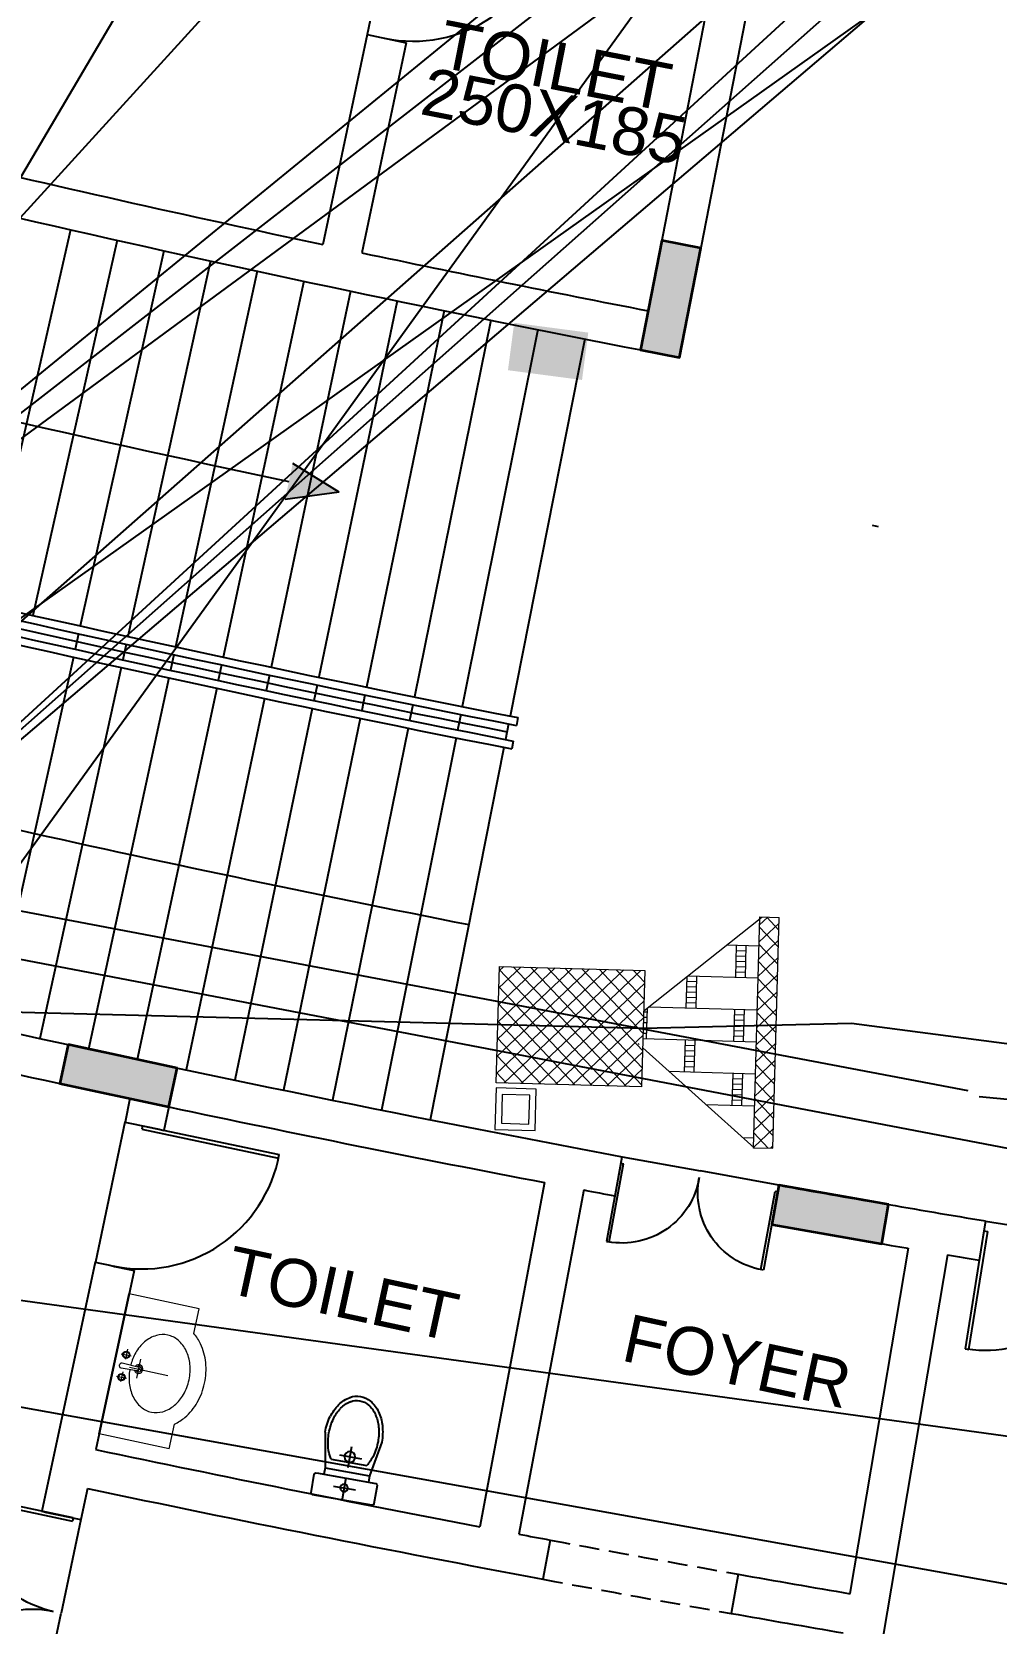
# Model space of a CAD drawing. Header units: inches. Extents: x -221585 to 401252, y -284294 to 332380.
# Drawn here: x 154232 to 154837, y 39061 to 40061 of the extents above; entities that cross this region are included whole.
import ezdxf

# ---------------------------------------------------------------- set-up
doc = ezdxf.new("R2010")
doc.units = ezdxf.units.IN
doc.header["$MEASUREMENT"] = 0
doc.linetypes.add('HIDDEN2', pattern=[0.1875, 0.125, -0.0625])
for name, color, linetype, lineweight in [('A-SEC-TXT', 3, 'Continuous', 0), ('A-WALL', 1, 'Continuous', 9), ('column fa 25', 3, 'Continuous', 35), ('FURN', 56, 'Continuous', 0), ('text', 72, 'HIDDEN2', 5)]:
    doc.layers.add(name, color=color, linetype=linetype, lineweight=lineweight)
doc.layers.add('AC-GRND-PATT', color=251, linetype='Continuous')
doc.layers.add('LINE2', color=2, linetype='Continuous')
doc.styles.add('DIM', font='arial.ttf')
pattern_1 = [(135, (-206628.523, -439172.145), (31.0767903, 31.0767903), []), (45, (-206628.523, -439172.145), (31.0767903, -31.0767903), [])]

# ---------------------------------------------------------------- blocks, each defined once
blk = doc.blocks.new('RYTRTRTRTRT')
at = {"color": 1}
for p, q in [((42.5178, 61.1535), (42.5178, 61.7535)), ((42.5178, 61.7535), (42.5378, 61.7535)), ((42.5378, 61.7535), (42.5378, 61.1535)), ((43.7178, 61.7535), (43.6978, 61.7535)), ((43.6978, 61.7535), (43.6978, 61.1535)), ((43.7178, 61.1535), (43.7178, 61.7535)), ((42.5178, 61.1535), (42.5378, 61.1535)), ((42.5178, 61.1035), (43.1178, 61.1035)), ((43.7178, 61.1035), (43.1178, 61.1035)), ((43.7178, 61.1535), (43.6978, 61.1535))]:
    blk.add_line(p, q, dxfattribs=at)
for centre, start, end in [((42.5278, 61.1634), 359.03707, 90), ((43.7078, 61.1634), 90, 180.96293)]:
    blk.add_arc(centre, 0.5901, start, end, dxfattribs=at)
blk = doc.blocks.new('TRTH')
at = {"color": 1, "ltscale": 8}
for p, q in [((-589.8393, -68.7593), (-589.8393, -67.9795)), ((-589.8193, -68.7593), (-589.8193, -67.9793)), ((-589.8393, -68.7593), (-589.8193, -68.7593)), ((-589.8393, -68.8593), (-589.0393, -68.8593))]:
    blk.add_line(p, q, dxfattribs=at)
blk.add_arc((-589.8193, -68.7593), 0.78, 0, 91.46928, dxfattribs=at)
blk = doc.blocks.new('WC-B1')
at = {"layer": 'LINE2', "color": 0, "ltscale": 0.02}
for p, q in [((-0.397, 0.179), (-0.175, 0.14)), ((-0.236, 0.112), (-0.236, -0.116)), ((-0.175, 0.14), (-0.175, -0.145)), ((-0.135, 0.189), (-0.135, -0.193)), ((-0.005, 0.2), (-0.124, 0.2)), ((0.006, -0.193), (0.006, 0.189)), ((-0.397, -0.184), (-0.175, -0.145)), ((-0.124, -0.204), (-0.005, -0.204))]:
    blk.add_line(p, q, dxfattribs=at)
at = {"layer": 'LINE2', "color": 0}
for p, q in [((-0.175, 0.14), (-0.135, 0.14)), ((-0.271, 0.065), (-0.271, -0.076)), ((-0.135, 0), (0, 0)), ((-0.071, 0.067), (-0.071, -0.073)), ((-0.335, -0.002), (-0.201, -0.002)), ((-0.175, -0.145), (-0.135, -0.145))]:
    blk.add_line(p, q, dxfattribs=at)
at = {"layer": 'LINE2', "color": 0, "ltscale": 0.02}
blk.add_lwpolyline([(-0.397, -0.16, 0.068014), (-0.304, -0.147, 0.075335), (-0.236, -0.116, 0.107086)], format="xyb", dxfattribs=at)
at = {"layer": 'LINE2', "color": 0}
blk.add_circle((-0.271, -0.002), 0.0342, dxfattribs=at)
at = {"layer": 'LINE2', "color": 0, "ltscale": 0.02}
blk.add_circle((-0.071, 0), 0.0239, dxfattribs=at)
for centre, radius, start, end in [((-0.467, -0.041), 0.203, 124.6952, 149.1076), ((-0.463, -0.039), 0.179, 123.9174, 148.3665), ((-0.425, -0.102), 0.277, 106.0009, 124.6952), ((-0.423, -0.098), 0.25, 105.5637, 123.9174), ((-0.397, -0.198), 0.378, 90, 106.0009), ((-0.397, -0.192), 0.347, 90, 105.5637), ((-0.397, -0.192), 0.347, 74.4363, 90), ((-0.371, -0.098), 0.25, 57.2032, 74.4363), ((-0.124, 0.189), 0.0106, 90, 180), ((-0.005, 0.189), 0.0106, 0, 90), ((-0.531, -0.002), 0.128, 149.1076, 180), ((-0.523, -0.002), 0.108, 148.3665, 180), ((-0.531, -0.002), 0.128, 180, 210.8924), ((-0.467, 0.036), 0.203, 210.8924, 235.3048), ((-0.523, -0.002), 0.108, 180, 211.6335), ((-0.463, 0.035), 0.179, 211.6335, 236.0826), ((-0.425, 0.097), 0.277, 235.3048, 253.9991), ((-0.423, 0.094), 0.25, 236.0826, 254.4363), ((-0.397, 0.194), 0.378, 253.9991, 270), ((-0.397, 0.187), 0.347, 254.4363, 270), ((-0.124, -0.193), 0.0106, 180, 270), ((-0.005, -0.193), 0.0106, 270, 0)]:
    blk.add_arc(centre, radius, start, end, dxfattribs=at)
blk = doc.blocks.new('dd')
at = {"layer": 'column fa 25', "ltscale": 10}
h = blk.add_hatch(color=3, dxfattribs=at)
h.set_gradient(color1=(141, 141, 141), color2=(145, 145, 145), one_color=1, tint=0.57, name='CYLINDER')
h.paths.add_polyline_path([(177327.77, 119885.96), (177352.77, 119885.96), (177352.77, 119955.96), (177327.77, 119955.96)])
at = {"layer": 'column fa 25', "color": 1, "ltscale": 10}
blk.add_lwpolyline([(177327.77, 119885.96), (177352.77, 119885.96), (177352.77, 119955.96), (177327.77, 119955.96)], close=True, dxfattribs=at)
blk = doc.blocks.new('A$C08703A85')
at = {"layer": 'AC-GRND-PATT', "lineweight": -2, "ltscale": 0.1}
h = blk.add_hatch(dxfattribs=at)
h.set_pattern_fill('ANSI37', color=0, scale=351.593746)
h.set_pattern_definition(pattern_1)
h.paths.add_polyline_path([(0, 836.8), (67.5, 836.8), (70.3, 834.4), (70.3, 5.9), (63.2, 0), (0, 0)])
h = blk.add_hatch(dxfattribs=at)
h.set_pattern_fill('BRSTONE', color=0, scale=351.593746)
h.set_pattern_definition([(180, (-206628.52, -439172.15), (-7e-13, 116.025936), []), (90, (-206944.96, -439172.15), (175.79687, 116.025936), [116.02594, -116.02594]), (90, (-206909.8, -439172.15), (175.79687, 116.025936), [116.02594, -116.02594]), (180, (-206944.96, -439152.81), (-175.796873, 116.025936), [-316.43437, 35.159375]), (180, (-206944.96, -439133.47), (-175.796873, 116.025936), [-316.43437, 35.159375]), (180, (-206944.96, -439114.13), (-175.796873, 116.025936), [-316.43437, 35.159375]), (180, (-206944.96, -439094.8), (-175.796873, 116.025936), [-316.43437, 35.159375]), (180, (-206944.96, -439075.46), (-175.796873, 116.025936), [-316.43437, 35.159375])])
h.paths.add_polyline_path([(70.3, 834.4), (481.5, 486), (481.5, 351.6), (70.3, 5.9)])
h = blk.add_hatch(dxfattribs=at)
h.set_pattern_fill('ANSI37', color=0, scale=351.593746)
h.set_pattern_definition(pattern_1)
h.paths.add_polyline_path([(1008.8, 627.6), (1008.8, 205.7), (481.5, 205.7), (481.5, 416.6), (481.5, 627.6)])
at = {"layer": 'A-WALL', "color": 10, "lineweight": -2, "ltscale": 0.1}
for p, q in [((0, 836.8), (0, 0)), ((70.3, 836.8), (0, 836.8)), ((481.5, 486), (67.5, 836.8)), ((70.3, 838.6), (70.3, 0)), ((481.5, 205.7), (481.5, 627.6)), ((481.5, 627.6), (1008.8, 627.6)), ((1008.8, 627.6), (1008.8, 205.7)), ((498.6, 471.5), (494.6, 474.9)), ((481.5, 205.7), (481.5, 416.6)), ((481.5, 351.6), (63.2, 0)), ((1008.8, 205.7), (481.5, 205.7))]:
    blk.add_line(p, q, dxfattribs=at)
at = {"layer": 'A-WALL', "color": 10, "linetype": 'ByBlock', "lineweight": -2, "ltscale": 0.1}
blk.add_line((70.3, 0), (0, 0), dxfattribs=at)
blk = doc.blocks.new('A$C1C8104B6')
at = {"color": 6}
for points in [[(736.5, 0), (887, 0), (887, 146), (736.5, 146)], [(759.5, 23), (864, 23), (864, 123), (759.5, 123)]]:
    blk.add_lwpolyline(points, close=True, dxfattribs=at)
at = {"layer": 'A-SEC-TXT', "rotation": 270}
blk.add_blockref('A$C08703A85', (89.9, 1008.8), dxfattribs=at)

msp = doc.modelspace()

# ---------------------------------------------------------------- hatches: boundary and pattern name
at = {"ltscale": 10}
h = msp.add_hatch(color=2, dxfattribs=at)
h.dxf.hatch_style = 1
h.paths.add_polyline_path([(154390.78, 39767.37), (154424.71, 39771.93), (154395.56, 39789.88)])

# ---------------------------------------------------------------- linework, layer by layer
at = {"color": 6}
for p, q in [((154770.55, 40897.74), (153946.38, 39496.66, 0.83)), ((155236.14, 40411.74), (153946.69, 39495.28, 0.72)), ((154819.57, 39395.74), (154003.08, 39550.62)), ((154864.48, 39355.7), (154185.41, 39485.81, 0.44)), ((154826.63, 39392.29), (156846.17, 39199.04))]:
    msp.add_line(p, q, dxfattribs=at)
at = {"color": 144}
for p, q in [((154876.27, 40441.35), (154158.25, 39446.74, 0.84)), ((154615.66, 39434.88), (154155.57, 39446.8, 0.84)), ((154746.45, 39438.16), (154615.66, 39434.88)), ((155386.41, 39354.47), (154746.45, 39438.16))]:
    msp.add_line(p, q, dxfattribs=at)
at = {"color": 1}
for p, q in [((155074.71, 40408.06), (154053.62, 39470.37, 0.44)), ((155074.15, 40376.28), (154052.87, 39470.11, 0.91)), ((155074.3, 40340.6), (154053.74, 39470.88, 0.91)), ((156014.17, 39017.59), (154111.05, 39279.83))]:
    msp.add_line(p, q, dxfattribs=at)
at = {"color": 244}
msp.add_line((154995.01, 40370.18), (153991.69, 39485.14, 0.72), dxfattribs=at)
at = {"color": 42}
for p, q in [((154834.58, 40334.36), (153841.25, 39523.4, 0.84)), ((154848.05, 40306.37), (153841.25, 39523.4, 0.84)), ((154864.89, 40276.2), (153843.78, 39525.46, 0.84)), ((154476.34, 40220.94), (153841.25, 39523.4, 0.84)), ((156061.23, 38867.35), (154139.08, 39212.5))]:
    msp.add_line(p, q, dxfattribs=at)
at = {"color": 4, "ltscale": 10}
for p, q in [((154722.21, 40288.47), (154638.46, 39856.51)), ((154664.35, 40121.41), (154618.67, 39885.8)), ((154442.26, 40059.39), (154414.43, 39927.41, 0.84)), ((154442.26, 40059.38, 0), (154466.73, 40054.23)), ((154466.73, 40054.23), (154438.88, 39922.23)), ((154293.39, 39390.91, 0.29), (154290.26, 39376.19, 0.41)), ((154317.85, 39385.66, 0.84), (154314.71, 39370.99, 0.41)), ((154598.05, 39329.83), (154602.42, 39354.44)), ((154553.73, 39338.19, -0.02), (154513.02, 39122, 0)), ((154696.47, 39311.85, 0), (154700.79, 39336.47, 0)), ((154578.3, 39333.54, -0.02), (154537.59, 39117.34, 0)), ((154830.6, 39314.05), (154826.48, 39289.39)), ((154782.06, 39296.9, 0), (154745.44, 39079.97)), ((154271.48, 39288.17, 0.35), (154238.09, 39131.7, 0.26)), ((154806.71, 39292.71), (154691.85, 38612.34)), ((154295.93, 39282.97, 0.35), (154271.94, 39170.5, 0.29)), ((154274.02, 39180.29, 0.32), (154292.8, 39268.3, 0.32)), ((154266.72, 39146.06, 0.27), (154262.55, 39126.5, 0.26)), ((154557.24, 39113.65, 0), (154552.65, 39089.07)), ((154675.31, 39092.16, 0), (154670.89, 39067.52, 0))]:
    msp.add_line(p, q, dxfattribs=at)
at = {"color": 2, "ltscale": 8}
for p, q in [((154256.01, 39936.73, 0.42), (154202.44, 39701.24, 0.43)), ((154285.27, 39930.11, 0.42), (154232.31, 39694.49, 0.43)), ((154314.55, 39923.57, 0.42), (154262.21, 39687.81, 0.43)), ((154343.85, 39917.1, 0.42), (154292.12, 39681.21, 0.43)), ((154373.17, 39910.71, 0.42), (154322.05, 39674.69, 0.43)), ((154402.5, 39904.4, 0.42), (154352, 39668.24, 0.43)), ((154431.85, 39898.16, 0.42), (154381.97, 39661.87, 0.43)), ((154461.22, 39892, 0.42), (154411.95, 39655.58, 0.43)), ((154490.61, 39885.92, 0.42), (154441.96, 39649.37, 0.43)), ((154520.02, 39879.91, 0.42), (154471.98, 39643.24, 0.43)), ((154549.44, 39873.98, 0.42), (154502.02, 39637.18, 0.43)), ((154578.88, 39868.12, 0.42), (154532.08, 39631.2, 0.43)), ((154261.12, 39682.93, 0.43), (154258.96, 39673.16, 0.43)), ((154291.05, 39676.32, 0.43), (154288.91, 39666.56, 0.43)), ((154257.87, 39668.28, 0.43), (154206.18, 39435.45, 0.44)), ((154320.99, 39669.8, 0.43), (154318.88, 39660.03, 0.43)), ((154287.84, 39661.67, 0.43), (154236.75, 39428.71, 0.44)), ((154317.82, 39655.14, 0.43), (154267.34, 39422.04, 0.44)), ((154350.95, 39663.35, 0.43), (154348.86, 39653.57, 0.43)), ((154380.93, 39656.98, 0.43), (154378.87, 39647.2, 0.43)), ((154347.82, 39648.68, 0.43), (154297.94, 39415.46, 0.44)), ((154410.93, 39650.69, 0.43), (154408.89, 39640.9, 0.43)), ((154377.83, 39642.3, 0.43), (154328.57, 39408.95, 0.44)), ((154407.87, 39636, 0.43), (154359.21, 39402.52, 0.44)), ((154440.95, 39644.47, 0.43), (154438.93, 39634.68, 0.43)), ((154470.98, 39638.34, 0.43), (154468.99, 39628.54, 0.43)), ((154437.93, 39629.78, 0.43), (154389.87, 39396.17, 0.44)), ((154501.04, 39632.28, 0.43), (154499.07, 39622.47, 0.43)), ((154531.11, 39626.3, 0.43), (154529.17, 39616.48, 0.43)), ((154536.98, 39630.23, 0.43), (154536.01, 39625.33, 0.43)), ((154536.98, 39630.23, 0.43), (154536.01, 39625.33, 0.43)), ((154468, 39623.64, 0.43), (154420.56, 39389.9, 0.44)), ((154498.09, 39617.57, 0.43), (154451.26, 39383.71, 0.44)), ((154534.07, 39615.52, 0.43), (154533.1, 39610.61, 0.43)), ((154528.2, 39611.58, 0.43), (154481.97, 39377.6, 0.44))]:
    msp.add_line(p, q, dxfattribs=at)
at = {"color": 2, "ltscale": 10}
for q in [(154395.56, 39789.88), (154390.78, 39767.37)]:
    msp.add_line((154424.71, 39771.93), q, dxfattribs=at)
at = {"color": 5}
msp.add_line((154763.29, 39750.15, 0.42), (154759.68, 39750.87, 0.42), dxfattribs=at)
at = {"color": 4, "ltscale": 10}
for centre, radius, start, end in [((156813.29, 51178.02, 0.84), 11503.5, 255.370012, 257.963639), ((156815.17, 51187, 0.84), 11537.68, 255.372031, 259.125351), ((156816.85, 51195.25, 0), 11521.1, 258.088472, 259.000764), ((156814.81, 51185.45, 0.84), 12036.08, 255.366522, 259.408051), ((156817.33, 51195.95, 0.84), 12071.88, 255.366703, 257.955525), ((156836.84, 51292.17, -0.87), 12170.05, 258.054386, 259.187249), ((157663.77, 55188.78, 0.82), 16168.44, 257.956861, 258.045453), ((156813.29, 51178.02, 0), 12028.5, 259.885027, 260.512486), ((156813.29, 51178.02), 12053.5, 259.314245, 259.409759), ((157035.82, 52477.49, 0), 13371.89, 259.924494, 260.296784), ((156813.29, 51178.02), 12158.5, 257.932959, 258.050769), ((156813.29, 51178.02), 12053.5, 260.417219, 260.512486), ((156814.21, 51182.93, 0), 12278.5, 258.049848, 259.197978), ((156813.29, 51178.02), 12298.5, 258.049696, 259.408268), ((157026.15, 52181.75, 0.52), 13344.56, 257.940418, 258.047757), ((156814.21, 51182.93, 0), 12278.5, 259.314637, 259.407962), ((156814.21, 51182.93, 0), 12278.5, 259.967937, 260.30056), ((156813.29, 51178.02), 12298.5, 259.967925, 260.30075)]:
    msp.add_arc(centre, radius, start, end, dxfattribs=at)
at = {"color": 2, "ltscale": 10}
for radius, start, end in [(11653.5, 255.958471, 258.01393), (11903.5, 255.943489, 258.824453)]:
    msp.add_arc((156813.29, 51178.02), radius, start, end, dxfattribs=at)
at = {"color": 2, "ltscale": 8}
for radius, start, end in [(11770, 256.538695, 258.848792), (11775, 256.563046, 258.848782), (11785, 256.563066, 258.848761), (11780, 256.587375, 258.824453), (11790, 256.538778, 258.848751)]:
    msp.add_arc((156813.29, 51178.02), radius, start, end, dxfattribs=at)
at = {"color": 2, "linetype": 'HIDDEN2', "ltscale": 100}
for centre, radius in [((156814.21, 51182.93, 0), 12278.5), ((156813.28, 51177.98, 0), 12298.5)]:
    msp.add_arc(centre, radius, 259.407967, 259.967931, dxfattribs=at)
at = {"color": 3, "ltscale": 10}
msp.add_solid([(154577.21, 39842.34, 0), (154530.71, 39848.48, 0), (154581.14, 39872.11, 0), (154534.64, 39878.25, 0)], dxfattribs=at)
at = {"layer": 'FURN'}
for p, q in [((154336.81, 39258.92, 0.32), (154292.8, 39268.3, 0.32)), ((154333.5, 39243.38, 0.32), (154336.81, 39258.92, 0.32)), ((154287.95, 39230.69, 0.32), (154294.11, 39229.38, 0.32)), ((154291.85, 39233.47, 0.32), (154290.53, 39227.31, 0.32)), ((154300.08, 39227.18, 0.32), (154297.55, 39215.3, 0.32)), ((154284.94, 39216.61, 0.32), (154291.1, 39215.29, 0.32)), ((154288.83, 39219.36, 0.32), (154287.52, 39213.19, 0.32)), ((154293.05, 39222.24, 0.32), (154317.25, 39217.08, 0.32)), ((154318.03, 39170.9, 0.32), (154321.35, 39186.43, 0.32)), ((154318.03, 39170.9, 0.32), (154274.02, 39180.29, 0.32))]:
    msp.add_line(p, q, dxfattribs=at)
at = {"layer": 'FURN', "elevation": 0.32}
for points in [[(154293.19, 39220.6, 0.064507), (154292.92, 39212.3, 0.086671), (154295.25, 39203.88, 0.105797), (154300.37, 39197.17, 0.124895), (154306.81, 39194, 0.124895), (154313.98, 39194.27, 0.105797), (154321.39, 39198.3, 0.086671), (154326.95, 39205.04, 0.076738), (154330.45, 39214.26, 0.076738), (154331.02, 39224.1, 0.086671), (154328.69, 39232.53, 0.105797), (154323.57, 39239.23, 0.124895), (154317.13, 39242.41, 0.124895), (154309.96, 39242.13, 0.105797), (154302.55, 39238.11, 0.086671), (154296.99, 39231.36, 0.064507), (154293.85, 39223.68, 0.076738)], [(154321.35, 39186.43, 0.065108), (154327.89, 39190.7, 0.086671), (154335.64, 39200.11, 0.076738), (154340.23, 39212.17, 0.076738), (154340.97, 39225.06, 0.086671), (154337.73, 39236.81, 0.065108), (154333.5, 39243.38, 0.065108)]]:
    msp.add_lwpolyline(points, format="xyb", dxfattribs=at)
msp.add_lwpolyline([(154288.51, 39225.05), (154298.25, 39222.5, -0.89936), (154297.69, 39219.88), (154287.76, 39221.52, -0.70892)], format="xyb", close=True, dxfattribs=at)
at = {"layer": 'FURN'}
for centre, radius in [((154291.03, 39230.03, 0.32), 2.25), ((154291.03, 39230.03, 0.32), 1.8), ((154288.02, 39215.95, 0.32), 2.25), ((154288.02, 39215.95, 0.32), 1.8)]:
    msp.add_circle(centre, radius, dxfattribs=at)
for radius, start, end in [(2.7, 199.82245, 136.09059), (1.8, 217.17174, 118.74131)]:
    msp.add_arc((154298.77, 39221.02, 0.32), radius, start, end, dxfattribs=at)

# ---------------------------------------------------------------- block references
at = {"color": 4}
for name, p, xscale, yscale, zscale, rotation in [('TRTH', (148370.33, -26381.92), 112.5000000019172, 112.5000000019172, 112.5000000019172, 258.1106915381549), ('TRTH', (148199.78, -27153.18, -0.41), 112.5000000019172, 112.5000000019172, 112.5000000019172, 258.1106915381549), ('RYTRTRTRTRT', (152032.07, 45000.26, 0), -83.3333334724665, 83.3333334724693, 83.33333347247022, 169.6467378313813), ('RYTRTRTRTRT', (150794.31, 47697.98), -124.9985203967833, 124.9985203967808, 124.9985203967815, 170.8761000794667), ('RYTRTRTRTRT', (161120.87, 42020.89, 0.26), -100.0000836001281, 100.0000836001273, 100.0000836001225, 78.04954502547416)]:
    msp.add_blockref(name, p, dxfattribs=dict(at, xscale=xscale, yscale=yscale, zscale=zscale, rotation=rotation))
at = {"layer": 'A-SEC-TXT', "xscale": 0.17325, "yscale": 0.17325, "zscale": 0.17325, "rotation": 268.3876789655623}
msp.add_blockref('A$C1C8104B6', (154526.8, 39525.17), dxfattribs=at)
at = {"layer": 'column fa 25', "color": 3}
for p, rotation in [((351557.76, 123864.61, 0), 169.0267045683515), ((67252.98, 234709.61, 0), 260.0515537199711)]:
    msp.add_blockref('dd', p, dxfattribs=dict(at, rotation=rotation))
at = {"layer": 'column fa 25', "color": 3, "extrusion": (-0.005966, 0.000897386, 0.999982), "rotation": 257.8465379490148}
msp.add_blockref('dd', (74385.83, 238018.71, -884.89), dxfattribs=at)
at = {"layer": 'FURN', "xscale": -99.39082829012591, "yscale": 99.39082829012477, "zscale": 99.39082829011872, "rotation": 79.8952459428575}
msp.add_blockref('WC-B1', (154426.54, 39139.41, 0), dxfattribs=at)

# ---------------------------------------------------------------- texts
at = {"layer": 'text', "lineweight": -2, "ltscale": 2, "char_height": 30, "width": 355.2197, "attachment_point": 7, "style": 'DIM'}
for s, insert, rotation in [('{\\C3;TOILET}', (154485.63, 40038.83, -0.42), 348.88708), ('{\\C3;250X185}', (154474.51, 40009.13, -0.42), 348.88708), ('{\\C3;TOILET}', (154352, 39268.91, -0.42), 347.79799), ('{\\C3;FOYER}', (154600.89, 39226.2, -0.42), 347.79799)]:
    msp.add_mtext(s, dxfattribs=dict(at, insert=insert, rotation=rotation))

doc.saveas('drawing.dxf')
